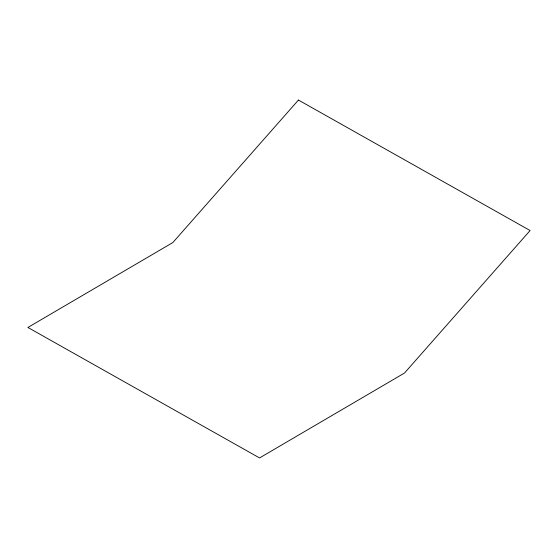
<?xml version="1.0" encoding="UTF-8"?>
<svg xmlns="http://www.w3.org/2000/svg" width="558" height="558" viewBox="0 0 558 558"><rect width="100%" height="100%" fill="white"/><g stroke="black" fill="none" stroke-linecap="round" stroke-linejoin="round"><path stroke-width="0.84" d="M298.446 100.056L172.861 242.542L27.9 327.462L259.554 457.944L404.515 373.023L530.1 230.538L298.446 100.056"/></g></svg>
